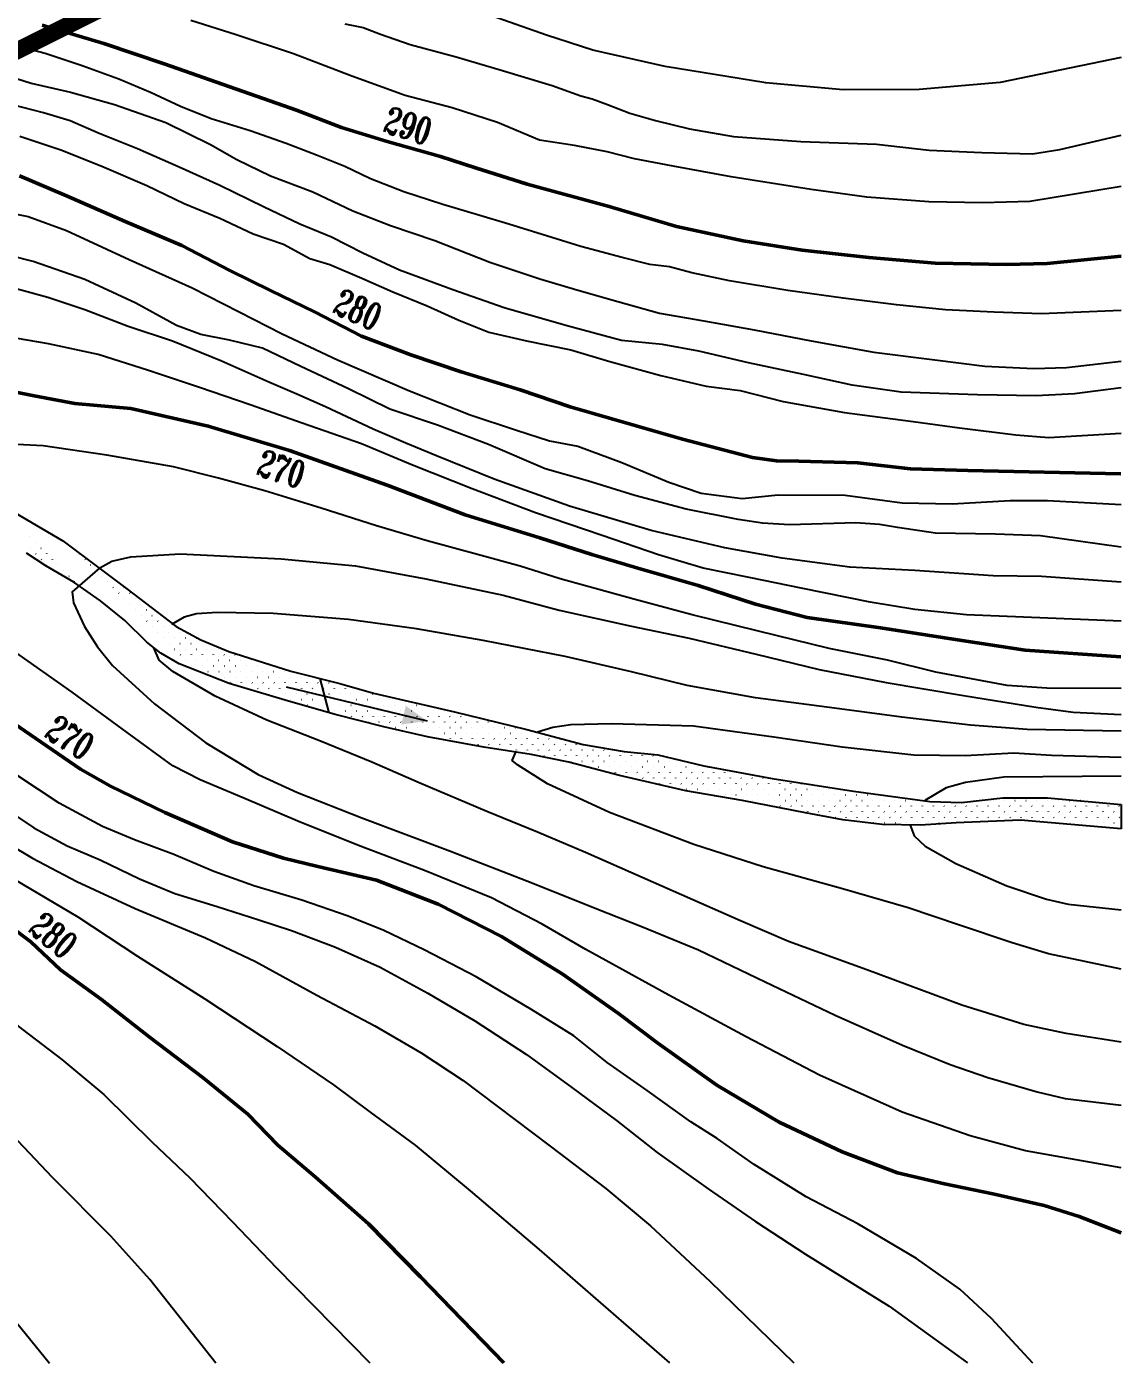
# Model space of a CAD drawing. Header units: millimetres. Extents: x 2268 to 10992, y 389 to 3530.
# Drawn here: x 3799 to 4118.2, y 390.2 to 779.7 of the extents above; entities that cross this region are included whole.
import ezdxf
from ezdxf.enums import TextEntityAlignment as Align

# ---------------------------------------------------------------- set-up
doc = ezdxf.new("R2010")
doc.units = ezdxf.units.MM
doc.layers.get('0').update_dxf_attribs({"true_color": 0xd9d9d9})
doc.layers.add('fiume', color=4, linetype='Continuous')
doc.layers.add('reffifilo 2', color=192, linetype='Continuous')
doc.layers.add('linee rosse', color=7, linetype='Continuous', lineweight=50, true_color=0xffc2c2)
doc.styles.add('TRIPLEX', font='romant', dxfattribs={"width": 0.86, "height": 10})

# ---------------------------------------------------------------- blocks, each defined once
blk = doc.blocks.new('B01C419F8')
at = {"layer": 'fiume', "linetype": 'Continuous'}
for p, q in [((362.39, 296.77), (362.41, 296.79)), ((362.97, 296.22), (362.99, 296.24)), ((363.55, 296.8), (363.57, 296.82)), ((364.13, 296.25), (364.15, 296.26)), ((364.71, 296.83), (364.73, 296.84)), ((362.39, 295.64), (362.41, 295.66)), ((362.39, 294.51), (362.41, 294.52)), ((362.97, 295.09), (362.99, 295.1)), ((363.55, 295.67), (363.57, 295.68)), ((363.55, 294.54), (363.57, 294.55)), ((364.13, 295.12), (364.15, 295.13)), ((362.39, 293.38), (362.41, 293.39)), ((362.97, 293.96), (362.99, 293.97)), ((363.55, 293.41), (363.57, 293.42)), ((364.13, 293.99), (364.15, 294)), ((361.81, 292.8), (361.83, 292.81)), ((361.81, 291.67), (361.83, 291.68)), ((362.39, 292.25), (362.41, 292.26)), ((362.97, 292.83), (362.99, 292.84)), ((362.97, 291.7), (362.99, 291.71)), ((363.55, 292.28), (363.57, 292.29)), ((364.13, 292.86), (364.15, 292.87)), ((364.13, 291.72), (364.15, 291.74)), ((361.81, 290.54), (361.83, 290.55)), ((362.39, 291.12), (362.41, 291.13)), ((362.97, 290.56), (362.99, 290.58)), ((363.55, 291.14), (363.57, 291.16)), ((361.81, 289.4), (361.83, 289.42)), ((362.39, 289.98), (362.41, 290)), ((362.39, 288.85), (362.41, 288.87)), ((362.97, 289.43), (362.99, 289.45)), ((363.55, 290.01), (363.57, 290.03)), ((363.55, 288.88), (363.57, 288.9)), ((361.81, 288.27), (361.83, 288.29)), ((362.39, 287.72), (362.41, 287.74)), ((362.97, 288.3), (362.99, 288.32)), ((363.55, 287.75), (363.57, 287.76)), ((361.81, 287.14), (361.83, 287.16)), ((362.39, 286.59), (362.41, 286.6)), ((362.97, 287.17), (362.99, 287.18)), ((363.55, 286.62), (363.57, 286.63)), ((361.81, 286.01), (361.83, 286.02)), ((361.81, 284.88), (361.83, 284.89)), ((362.39, 285.46), (362.41, 285.47)), ((362.97, 286.04), (362.99, 286.05)), ((362.97, 284.91), (362.99, 284.92)), ((363.55, 285.49), (363.57, 285.5)), ((361.81, 283.75), (361.83, 283.76)), ((362.39, 284.33), (362.41, 284.34)), ((362.97, 283.78), (362.99, 283.79)), ((363.55, 284.36), (363.57, 284.37)), ((361.81, 282.62), (361.83, 282.63)), ((362.39, 283.2), (362.41, 283.21)), ((362.39, 282.06), (362.41, 282.08)), ((362.97, 282.64), (362.99, 282.66)), ((363.55, 283.22), (363.57, 283.24)), ((363.55, 282.09), (363.57, 282.11)), ((362.39, 280.93), (362.41, 280.95)), ((362.97, 281.51), (362.99, 281.53)), ((363.55, 280.96), (363.57, 280.98)), ((362.39, 279.8), (362.41, 279.82)), ((362.97, 280.38), (362.99, 280.4)), ((362.97, 279.25), (362.99, 279.26)), ((363.55, 279.83), (363.57, 279.84)), ((364.13, 279.28), (364.15, 279.29)), ((362.39, 278.67), (362.41, 278.68)), ((362.97, 278.12), (362.99, 278.13)), ((363.55, 278.7), (363.57, 278.71)), ((364.13, 278.15), (364.15, 278.16)), ((362.39, 277.54), (362.41, 277.55)), ((362.39, 276.41), (362.41, 276.42)), ((362.97, 276.99), (362.99, 277)), ((363.55, 277.57), (363.57, 277.58)), ((363.55, 276.44), (363.57, 276.45)), ((364.13, 277.02), (364.15, 277.03)), ((361.81, 275.83), (361.83, 275.84)), ((362.39, 275.28), (362.41, 275.29)), ((362.97, 275.86), (362.99, 275.87)), ((363.55, 275.3), (363.57, 275.32)), ((364.13, 275.88), (364.15, 275.9)), ((361.81, 274.7), (361.83, 274.71)), ((362.39, 274.15), (362.41, 274.16)), ((362.97, 274.73), (362.99, 274.74)), ((363.55, 274.17), (363.57, 274.19)), ((364.13, 274.75), (364.15, 274.77)), ((361.81, 273.57), (361.83, 273.58)), ((361.81, 272.43), (361.83, 272.45)), ((362.39, 273.01), (362.41, 273.03)), ((362.97, 273.59), (362.99, 273.61)), ((362.97, 272.46), (362.99, 272.48)), ((363.55, 273.04), (363.57, 273.06)), ((364.13, 273.62), (364.15, 273.64)), ((364.13, 272.49), (364.15, 272.5)), ((361.23, 271.85), (361.25, 271.87)), ((361.81, 271.3), (361.83, 271.32)), ((362.39, 271.88), (362.41, 271.9)), ((362.97, 271.33), (362.99, 271.35)), ((363.55, 271.91), (363.57, 271.92)), ((364.13, 271.36), (364.15, 271.37)), ((361.23, 270.72), (361.25, 270.74)), ((361.23, 269.59), (361.25, 269.61)), ((361.81, 270.17), (361.83, 270.19)), ((362.39, 270.75), (362.41, 270.77)), ((362.39, 269.62), (362.41, 269.63)), ((362.97, 270.2), (362.99, 270.21)), ((363.55, 270.78), (363.57, 270.79)), ((363.55, 269.65), (363.57, 269.66)), ((361.23, 268.46), (361.25, 268.47)), ((361.81, 269.04), (361.83, 269.05)), ((362.39, 268.49), (362.41, 268.5)), ((362.97, 269.07), (362.99, 269.08)), ((363.55, 268.52), (363.57, 268.53)), ((360.65, 267.88), (360.67, 267.89)), ((360.65, 266.75), (360.67, 266.76)), ((361.23, 267.33), (361.25, 267.34)), ((361.81, 267.91), (361.83, 267.92)), ((361.81, 266.78), (361.83, 266.79)), ((362.39, 267.36), (362.41, 267.37)), ((362.97, 267.94), (362.99, 267.95)), ((362.97, 266.81), (362.99, 266.82)), ((363.55, 267.39), (363.57, 267.4)), ((360.65, 265.62), (360.67, 265.63)), ((361.23, 266.2), (361.25, 266.21)), ((361.81, 265.65), (361.83, 265.66)), ((362.39, 266.23), (362.41, 266.24)), ((362.97, 265.67), (362.99, 265.69)), ((360.65, 264.49), (360.67, 264.5)), ((361.23, 265.07), (361.25, 265.08)), ((361.81, 264.51), (361.83, 264.53)), ((362.39, 265.09), (362.41, 265.11)), ((362.39, 263.96), (362.41, 263.98)), ((362.97, 264.54), (362.99, 264.56)), ((360.07, 263.91), (360.09, 263.92)), ((360.07, 262.78), (360.09, 262.79)), ((360.65, 263.35), (360.67, 263.37)), ((361.23, 263.93), (361.25, 263.95)), ((361.23, 262.8), (361.25, 262.82)), ((361.81, 263.38), (361.83, 263.4)), ((362.39, 262.83), (362.41, 262.85)), ((360.07, 261.64), (360.09, 261.66)), ((360.65, 262.22), (360.67, 262.24)), ((361.23, 261.67), (361.25, 261.69)), ((361.81, 262.25), (361.83, 262.27)), ((362.39, 261.7), (362.41, 261.71)), ((359.49, 259.93), (359.51, 259.95)), ((360.07, 260.51), (360.09, 260.53)), ((360.65, 261.09), (360.67, 261.11)), ((360.65, 259.96), (360.67, 259.97)), ((361.23, 260.54), (361.25, 260.55)), ((361.81, 261.12), (361.83, 261.13)), ((361.81, 259.99), (361.83, 260)), ((359.49, 258.8), (359.51, 258.82)), ((360.07, 259.38), (360.09, 259.4)), ((360.65, 258.83), (360.67, 258.84)), ((361.23, 259.41), (361.25, 259.42)), ((361.81, 258.86), (361.83, 258.87)), ((358.91, 257.09), (358.93, 257.1)), ((359.49, 257.67), (359.51, 257.68)), ((360.07, 258.25), (360.09, 258.26)), ((360.07, 257.12), (360.09, 257.13)), ((360.65, 257.7), (360.67, 257.71)), ((361.23, 258.28), (361.25, 258.29)), ((361.23, 257.15), (361.25, 257.16)), ((358.91, 255.96), (358.93, 255.97)), ((359.49, 256.54), (359.51, 256.55)), ((360.07, 255.99), (360.09, 256)), ((360.65, 256.57), (360.67, 256.58)), ((361.23, 256.02), (361.25, 256.03)), ((358.91, 254.83), (358.93, 254.84)), ((359.49, 255.41), (359.51, 255.42)), ((360.07, 254.86), (360.09, 254.87)), ((360.65, 255.44), (360.67, 255.45)), ((360.65, 254.3), (360.67, 254.32)), ((361.23, 254.88), (361.25, 254.9)), ((358.33, 254.25), (358.35, 254.26)), ((358.33, 253.12), (358.35, 253.13)), ((358.91, 253.7), (358.93, 253.71)), ((359.49, 254.28), (359.51, 254.29)), ((359.49, 253.14), (359.51, 253.16)), ((360.07, 253.72), (360.09, 253.74)), ((360.65, 253.17), (360.67, 253.19)), ((358.33, 251.98), (358.35, 252)), ((358.91, 252.56), (358.93, 252.58)), ((359.49, 252.01), (359.51, 252.03)), ((360.07, 252.59), (360.09, 252.61)), ((360.65, 252.04), (360.67, 252.06)), ((357.75, 251.4), (357.77, 251.42)), ((357.75, 250.27), (357.77, 250.29)), ((358.33, 250.85), (358.35, 250.87)), ((358.91, 251.43), (358.93, 251.45)), ((358.91, 250.3), (358.93, 250.32)), ((359.49, 250.88), (359.51, 250.9)), ((360.07, 251.46), (360.09, 251.48)), ((360.07, 250.33), (360.09, 250.34)), ((357.75, 249.14), (357.77, 249.16)), ((358.33, 249.72), (358.35, 249.74)), ((358.91, 249.17), (358.93, 249.18)), ((359.49, 249.75), (359.51, 249.76)), ((360.07, 249.2), (360.09, 249.21)), ((357.17, 248.56), (357.19, 248.58)), ((357.17, 247.43), (357.19, 247.44)), ((357.75, 248.01), (357.77, 248.02)), ((358.33, 248.59), (358.35, 248.6)), ((358.33, 247.46), (358.35, 247.47)), ((358.91, 248.04), (358.93, 248.05)), ((359.49, 248.62), (359.51, 248.63)), ((359.49, 247.49), (359.51, 247.5)), ((357.17, 246.3), (357.19, 246.31)), ((357.75, 246.88), (357.77, 246.89)), ((358.33, 246.33), (358.35, 246.34)), ((358.91, 246.91), (358.93, 246.92)), ((359.49, 246.36), (359.51, 246.37)), ((357.17, 245.17), (357.19, 245.18)), ((357.75, 245.75), (357.77, 245.76)), ((357.75, 244.62), (357.77, 244.63)), ((358.33, 245.2), (358.35, 245.21)), ((358.91, 245.78), (358.93, 245.79)), ((358.91, 244.64), (358.93, 244.66)), ((356.59, 243.46), (356.61, 243.47)), ((357.17, 244.04), (357.19, 244.05)), ((357.75, 243.49), (357.77, 243.5)), ((358.33, 244.06), (358.35, 244.08)), ((356.59, 242.33), (356.61, 242.34)), ((357.17, 242.91), (357.19, 242.92)), ((357.75, 242.35), (357.77, 242.37)), ((358.33, 242.93), (358.35, 242.95)), ((356.01, 240.61), (356.03, 240.63)), ((356.59, 241.19), (356.61, 241.21)), ((357.17, 241.77), (357.19, 241.79)), ((357.17, 240.64), (357.19, 240.66)), ((357.75, 241.22), (357.77, 241.24)), ((358.33, 241.8), (358.35, 241.82)), ((356.01, 239.48), (356.03, 239.5)), ((356.59, 240.06), (356.61, 240.08)), ((357.17, 239.51), (357.19, 239.53)), ((357.75, 240.09), (357.77, 240.11)), ((355.43, 238.9), (355.45, 238.92)), ((355.43, 237.77), (355.45, 237.79)), ((356.01, 238.35), (356.03, 238.37)), ((356.59, 238.93), (356.61, 238.95)), ((356.59, 237.8), (356.61, 237.81)), ((357.17, 238.38), (357.19, 238.39)), ((355.43, 236.64), (355.45, 236.65)), ((356.01, 237.22), (356.03, 237.23)), ((356.59, 236.67), (356.61, 236.68)), ((357.17, 237.25), (357.19, 237.26)), ((354.85, 236.06), (354.87, 236.07)), ((354.85, 234.93), (354.87, 234.94)), ((355.43, 235.51), (355.45, 235.52)), ((356.01, 236.09), (356.03, 236.1)), ((356.01, 234.96), (356.03, 234.97)), ((356.59, 235.54), (356.61, 235.55)), ((354.27, 234.35), (354.29, 234.36)), ((354.85, 233.8), (354.87, 233.81)), ((355.43, 234.38), (355.45, 234.39)), ((356.01, 233.83), (356.03, 233.84)), ((356.59, 234.41), (356.61, 234.42)), ((354.27, 233.22), (354.29, 233.23)), ((354.85, 232.67), (354.87, 232.68)), ((355.43, 233.25), (355.45, 233.26)), ((356.01, 232.69), (356.03, 232.71)), ((356.59, 233.27), (356.61, 233.29)), ((353.69, 231.51), (353.71, 231.52)), ((354.27, 232.09), (354.29, 232.1)), ((354.27, 230.96), (354.29, 230.97)), ((354.85, 231.54), (354.87, 231.55)), ((355.43, 232.11), (355.45, 232.13)), ((355.43, 230.98), (355.45, 231)), ((356.01, 231.56), (356.03, 231.58)), ((353.11, 229.8), (353.13, 229.81)), ((353.69, 230.38), (353.71, 230.39)), ((354.27, 229.82), (354.29, 229.84)), ((354.85, 230.4), (354.87, 230.42)), ((355.43, 229.85), (355.45, 229.87)), ((356.01, 230.43), (356.03, 230.45)), ((353.11, 228.66), (353.13, 228.68)), ((353.69, 229.24), (353.71, 229.26)), ((353.69, 228.11), (353.71, 228.13)), ((354.27, 228.69), (354.29, 228.71)), ((354.85, 229.27), (354.87, 229.29)), ((354.85, 228.14), (354.87, 228.16)), ((355.43, 228.72), (355.45, 228.73)), ((352.54, 226.95), (352.55, 226.97)), ((353.11, 227.53), (353.13, 227.55)), ((353.69, 226.98), (353.71, 227)), ((354.27, 227.56), (354.29, 227.58)), ((354.85, 227.01), (354.87, 227.02)), ((355.43, 227.59), (355.45, 227.6)), ((352.54, 225.82), (352.55, 225.84)), ((353.11, 226.4), (353.13, 226.42)), ((353.11, 225.27), (353.13, 225.28)), ((353.69, 225.85), (353.71, 225.86)), ((354.27, 226.43), (354.29, 226.44)), ((354.27, 225.3), (354.29, 225.31)), ((354.85, 225.88), (354.87, 225.89)), ((355.43, 226.46), (355.45, 226.47)), ((351.96, 224.11), (351.97, 224.12)), ((352.54, 224.69), (352.55, 224.7)), ((353.11, 224.14), (353.13, 224.15)), ((353.69, 224.72), (353.71, 224.73)), ((354.27, 224.17), (354.29, 224.18)), ((354.85, 224.75), (354.87, 224.76)), ((351.96, 222.98), (351.97, 222.99)), ((352.54, 223.56), (352.55, 223.57)), ((353.11, 223.01), (353.13, 223.02)), ((353.69, 223.59), (353.71, 223.6)), ((354.27, 223.04), (354.29, 223.05)), ((354.85, 223.62), (354.87, 223.63)), ((351.38, 222.4), (351.39, 222.41)), ((351.38, 221.27), (351.39, 221.28)), ((351.96, 221.85), (351.97, 221.86)), ((352.54, 222.43), (352.55, 222.44)), ((352.54, 221.3), (352.55, 221.31)), ((353.11, 221.88), (353.13, 221.89)), ((353.69, 222.46), (353.71, 222.47)), ((353.69, 221.32), (353.71, 221.34)), ((354.27, 221.9), (354.29, 221.92)), ((351.38, 220.14), (351.39, 220.15)), ((351.96, 220.72), (351.97, 220.73)), ((352.54, 220.16), (352.55, 220.18)), ((353.11, 220.74), (353.13, 220.76)), ((353.69, 220.19), (353.71, 220.21)), ((350.8, 219.56), (350.81, 219.57)), ((350.8, 218.43), (350.81, 218.44)), ((351.38, 219.01), (351.39, 219.02)), ((351.96, 219.58), (351.97, 219.6)), ((351.96, 218.45), (351.97, 218.47)), ((352.54, 219.03), (352.55, 219.05)), ((353.11, 219.61), (353.13, 219.63)), ((353.11, 218.48), (353.13, 218.5)), ((353.69, 219.06), (353.71, 219.08)), ((350.8, 217.29), (350.81, 217.31)), ((351.38, 217.87), (351.39, 217.89)), ((351.96, 217.32), (351.97, 217.34)), ((352.54, 217.9), (352.55, 217.92)), ((353.11, 217.35), (353.13, 217.36)), ((350.22, 216.71), (350.23, 216.73)), ((350.22, 215.58), (350.23, 215.6)), ((350.8, 216.16), (350.81, 216.18)), ((351.38, 216.74), (351.39, 216.76)), ((351.38, 215.61), (351.39, 215.63)), ((351.96, 216.19), (351.97, 216.2)), ((352.54, 216.77), (352.55, 216.78)), ((352.54, 215.64), (352.55, 215.65)), ((349.64, 215), (349.65, 215.02)), ((350.22, 214.45), (350.23, 214.47)), ((350.8, 215.03), (350.81, 215.05)), ((351.38, 214.48), (351.39, 214.49)), ((351.96, 215.06), (351.97, 215.07)), ((352.54, 214.51), (352.55, 214.52)), ((349.06, 213.29), (349.07, 213.31)), ((349.64, 213.87), (349.65, 213.89)), ((350.22, 213.32), (350.23, 213.33)), ((350.8, 213.9), (350.81, 213.91)), ((351.38, 213.35), (351.39, 213.36)), ((351.96, 213.93), (351.97, 213.94)), ((349.06, 212.16), (349.07, 212.17)), ((349.64, 212.74), (349.65, 212.75)), ((349.64, 211.61), (349.65, 211.62)), ((350.22, 212.19), (350.23, 212.2)), ((350.8, 212.77), (350.81, 212.78)), ((350.8, 211.64), (350.81, 211.65)), ((351.38, 212.22), (351.39, 212.23)), ((351.96, 212.8), (351.97, 212.81)), ((348.48, 210.45), (348.49, 210.46)), ((349.06, 211.03), (349.07, 211.04)), ((349.64, 210.48), (349.65, 210.49)), ((350.22, 211.06), (350.23, 211.07)), ((350.8, 210.51), (350.81, 210.52)), ((351.38, 211.09), (351.39, 211.1)), ((347.9, 208.74), (347.91, 208.75)), ((348.48, 209.32), (348.49, 209.33)), ((349.06, 209.9), (349.07, 209.91)), ((349.06, 208.77), (349.07, 208.78)), ((349.64, 209.35), (349.65, 209.36)), ((350.22, 209.93), (350.23, 209.94)), ((350.22, 208.79), (350.23, 208.81)), ((350.8, 209.37), (350.81, 209.39)), ((347.9, 207.61), (347.91, 207.62)), ((348.48, 208.19), (348.49, 208.2)), ((349.06, 207.63), (349.07, 207.65)), ((349.64, 208.21), (349.65, 208.23)), ((350.22, 207.66), (350.23, 207.68)), ((350.8, 208.24), (350.81, 208.25)), ((347.32, 207.03), (347.33, 207.04)), ((347.9, 206.48), (347.91, 206.49)), ((348.48, 207.06), (348.49, 207.07)), ((348.48, 205.92), (348.49, 205.94)), ((349.06, 206.5), (349.07, 206.52)), ((349.64, 207.08), (349.65, 207.1)), ((349.64, 205.95), (349.65, 205.97)), ((350.22, 206.53), (350.23, 206.55)), ((346.74, 205.32), (346.75, 205.33)), ((347.32, 205.9), (347.33, 205.91)), ((347.32, 204.76), (347.33, 204.78)), ((347.9, 205.34), (347.91, 205.36)), ((348.48, 204.79), (348.49, 204.81)), ((349.06, 205.37), (349.07, 205.39)), ((349.64, 204.82), (349.65, 204.83)), ((346.16, 203.6), (346.17, 203.62)), ((346.74, 204.18), (346.75, 204.2)), ((347.32, 203.63), (347.33, 203.65)), ((347.9, 204.21), (347.91, 204.23)), ((348.48, 203.66), (348.49, 203.68)), ((349.06, 204.24), (349.07, 204.25)), ((345.58, 201.89), (345.59, 201.91)), ((346.16, 202.47), (346.17, 202.49)), ((346.74, 203.05), (346.75, 203.07)), ((346.74, 201.92), (346.75, 201.94)), ((347.32, 202.5), (347.33, 202.52)), ((347.9, 203.08), (347.91, 203.1)), ((347.9, 201.95), (347.91, 201.96)), ((348.48, 202.53), (348.49, 202.54)), ((349.06, 203.11), (349.07, 203.12)), ((345, 201.31), (345.01, 201.33)), ((345.58, 200.76), (345.59, 200.78)), ((346.16, 201.34), (346.17, 201.36)), ((346.74, 200.79), (346.75, 200.8)), ((347.32, 201.37), (347.33, 201.38)), ((347.9, 200.82), (347.91, 200.83)), ((348.48, 201.4), (348.49, 201.41)), ((343.84, 199.02), (343.85, 199.04)), ((344.42, 199.6), (344.43, 199.62)), ((345, 200.18), (345.01, 200.2)), ((345, 199.05), (345.01, 199.06)), ((345.58, 199.63), (345.59, 199.64)), ((346.16, 200.21), (346.17, 200.22)), ((346.16, 199.08), (346.17, 199.09)), ((346.74, 199.66), (346.75, 199.67)), ((347.32, 200.24), (347.33, 200.25)), ((343.84, 197.89), (343.85, 197.91)), ((344.42, 198.47), (344.43, 198.48)), ((345, 197.92), (345.01, 197.93)), ((345.58, 198.5), (345.59, 198.51)), ((342.68, 196.73), (342.69, 196.75)), ((343.26, 197.31), (343.27, 197.33)), ((343.84, 196.76), (343.85, 196.77)), ((344.42, 197.34), (344.43, 197.35)), ((340.94, 194.99), (340.95, 195.01)), ((341.52, 195.57), (341.53, 195.59)), ((342.1, 196.15), (342.11, 196.17)), ((342.1, 195.02), (342.11, 195.03)), ((342.68, 195.6), (342.69, 195.61)), ((343.26, 196.18), (343.27, 196.19)), ((339.78, 193.83), (339.79, 193.85)), ((340.36, 194.41), (340.37, 194.43)), ((340.94, 193.86), (340.95, 193.87)), ((341.52, 194.44), (341.53, 194.45)), ((339.2, 192.12), (339.21, 192.14)), ((339.78, 192.7), (339.79, 192.71)), ((340.36, 193.28), (340.37, 193.29)), ((338.04, 190.96), (338.05, 190.98)), ((338.62, 191.54), (338.63, 191.56)), ((336.88, 189.8), (336.89, 189.82)), ((337.46, 190.38), (337.47, 190.4)), ((336.3, 189.22), (336.31, 189.24)), ((338.62, 188.15), (338.63, 188.16)), ((339.2, 188.73), (339.21, 188.74)), ((337.46, 186.99), (337.47, 187)), ((338.04, 187.57), (338.05, 187.58)), ((335.72, 185.25), (335.73, 185.26)), ((336.3, 185.83), (336.31, 185.84)), ((336.88, 186.41), (336.89, 186.42)), ((336.88, 185.28), (336.89, 185.29)), ((337.46, 185.86), (337.47, 185.87)), ((334.56, 184.09), (334.57, 184.1)), ((335.14, 184.67), (335.15, 184.68)), ((335.72, 184.12), (335.73, 184.13)), ((336.3, 184.7), (336.31, 184.71))]:
    blk.add_line(p, q, dxfattribs=at)

msp = doc.modelspace()

# ---------------------------------------------------------------- linework, layer by layer
at = {"ltscale": 0.5, "transparency": 33554687}
msp.add_line((3884.42457, 589.74616), (3887.11201, 579.7679), dxfattribs=at)
at = {"transparency": 33554687}
for p, q in [((3874.63255, 587.29947), (3915.736, 577.40263)), ((4118.15787, 553.08967), (4118.15787, 545.91585))]:
    msp.add_line(p, q, dxfattribs=at)
for points in [[(4118.10554, 770.78958), (4082.82567, 763.508), (4059.1799, 761.44963), (4037.09917, 761.34756), (4014.5081, 763.3549), (3985.14651, 768.11808), (3964.05244, 772.91528), (3950.57945, 777.3042), (3932.61547, 783.56438)], [(4118.10554, 733.10872), (4091.49333, 728.82186), (4077.72226, 728.41359), (4062.00378, 728.68577), (4044.00577, 730.0807), (4027.7089, 732.29218), (4004.40336, 735.96663), (3987.49408, 739.06269), (3976.19854, 741.24015), (3968.23723, 743.21346), (3958.7449, 745.15276), (3948.53809, 746.68378), (3936.28992, 751.82121), (3923.08912, 756.04002), (3909.30992, 759.71447), (3893.8296, 765.32822), (3876.7502, 771.86057), (3860.07908, 777.33823), (3846.84426, 781.52302)], [(3891.78824, 780.57038), (3897.1298, 779.48166), (3902.13114, 777.50834), (3910.84095, 774.58239), (3924.21186, 770.94196), (3937.0044, 767.13142), (3952.17852, 762.6064), (3960.58213, 759.57838), (3963.91635, 758.72781), (3968.30528, 757.02668), (3974.90568, 754.509), (3982.32263, 752.36557), (3992.29128, 749.91593), (4005.04979, 747.70446), (4024.71491, 746.24148), (4046.82966, 745.52701), (4062.10585, 743.75783), (4077.51813, 743.07737), (4092.30099, 742.63508), (4100.27272, 743.9061), (4118.10554, 748.10815)], [(3795.60608, 638.04931), (3809.52136, 629.84984), (3828.19982, 615.93456), (3842.5574, 604.94523), (3849.78297, 601.02411), (3857.90163, 597.66437), (3875.96768, 591.88052), (3890.25721, 588.27411), (3900.1238, 585.51827), (3923.76957, 580.07464), (3944.82962, 574.90319), (3961.26258, 570.51426), (3973.23857, 568.4729), (3983.0371, 567.52027), (3996.47607, 564.32213), (4016.34532, 560.61366), (4040.05914, 556.93921), (4062.30998, 553.87717), (4071.59818, 553.60498), (4083.62627, 554.96589), (4096.67114, 554.98653), (4118.15787, 553.08967)]]:
    msp.add_lwpolyline(points, dxfattribs=at)
at = {"transparency": 33554687, "flags": 128}
for points in [[(4118.11932, 696.97662), (4094.78742, 696.00697), (4081.09462, 696.56835), (4066.93707, 697.2488), (4052.64754, 698.67776), (4037.06514, 700.65107), (4020.93839, 702.86255), (4003.96106, 705.61839), (3992.90369, 707.96595), (3986.4734, 709.70111), (3980.72356, 710.41559), (3972.59214, 712.45695), (3960.61615, 715.62106), (3949.28659, 719.1254), (3939.62415, 722.15342), (3931.08445, 724.70512), (3920.3673, 727.90325), (3908.93567, 731.64575), (3899.20518, 735.35422), (3891.75421, 738.96063), (3883.52072, 742.29485), (3874.6408, 745.6631), (3864.19583, 749.37157), (3852.79823, 752.90993), (3843.81624, 756.51634), (3835.10643, 760.56504), (3825.81823, 764.4096), (3815.20315, 768.32221), (3804.34991, 771.8946), (3791.72749, 775.1948)], [(3785.22915, 768.01601), (3800.33523, 763.25283), (3811.76686, 760.66711), (3824.59341, 757.02668), (3839.59742, 751.85523), (3852.62811, 745.42494), (3860.2492, 741.00199), (3870.11578, 736.30686), (3882.46602, 731.5777), (3894.1358, 726.10005), (3905.09111, 721.74514), (3917.98571, 717.39024), (3934.04442, 711.09604), (3948.64016, 706.26482), (3959.42535, 702.99864), (3971.36732, 699.59637), (3983.51342, 696.26214), (3996.47607, 693.98262), (4011.0718, 691.36288), (4027.74293, 688.13072), (4046.01311, 684.83052), (4063.80698, 682.61904), (4078.38869, 680.75581), (4092.70541, 680.14143), (4102.17172, 680.36244), (4118.11932, 682.26971)], [(4118.11932, 674.47384), (4104.56411, 672.74718), (4093.36784, 672.11707), (4076.24228, 672.48028), (4053.9404, 673.2628), (4039.68489, 675.30416), (4025.53145, 678.40023), (4009.50676, 681.76848), (3994.97907, 685.20477), (3984.39801, 687.07602), (3972.45605, 688.26681), (3956.15918, 692.65574), (3938.22921, 697.79317), (3923.22521, 703.06668), (3907.74488, 708.7825), (3897.02773, 713.74981), (3887.8416, 718.34287), (3878.62145, 722.18744), (3868.04039, 727.25682), (3855.34993, 733.41493), (3843.47601, 738.75649), (3831.26186, 744.09805), (3820.13644, 748.58905), (3811.63077, 752.29752), (3803.87359, 754.61107), (3791.82956, 757.70713)], [(3796.96698, 747.84055), (3808.90895, 743.85989), (3820.88494, 739.06269), (3834.0177, 733.41493), (3844.87094, 728.24348), (3855.34993, 723.88857), (3865.01237, 719.39758), (3873.85828, 716.33553), (3881.5474, 712.21879), (3887.36529, 710.41559), (3896.72153, 706.40091), (3905.77156, 702.42025), (3915.74021, 698.37155), (3924.99439, 694.22078), (3933.77224, 690.68242), (3944.72755, 688.16474), (3957.62215, 685.57902), (3969.01975, 682.14273), (3983.88767, 678.09402), (3997.15652, 674.92991), (4007.05713, 673.67107), (4019.6115, 670.54099), (4037.47342, 667.27481), (4057.47876, 664.68908), (4070.98577, 662.81783), (4087.43574, 660.77647), (4097.06355, 659.96843), (4118.11932, 661.25279)], [(3785.36525, 727.18877), (3799.41662, 724.36489), (3810.61009, 720.35021), (3828.84625, 711.91258), (3847.28655, 703.57702), (3860.92965, 696.67042), (3873.48403, 690.24013), (3889.57676, 682.65307), (3910.63681, 673.60303), (3928.26057, 666.62838), (3941.8016, 662.13738), (3951.43002, 659.00729), (3959.66351, 657.47627), (3972.55811, 652.71309), (3986.20121, 646.99728), (3995.69355, 643.76513), (4007.63551, 642.20008), (4018.14853, 643.32283), (4037.67755, 643.15272), (4054.28063, 640.97526), (4068.84234, 640.66906), (4085.7176, 641.6217), (4096.65741, 641.65147), (4118.11932, 640.4309)], [(4118.15787, 628.04881), (4094.5592, 631.38114), (4081.44775, 631.85718), (4064.01112, 632.16339), (4052.91972, 633.72843), (4047.67172, 634.63854), (4040.7396, 635.08934), (4021.44873, 634.54498), (4013.50443, 635.02129), (4006.47874, 636.11002), (3991.2706, 639.13804), (3976.30061, 643.08467), (3962.55544, 647.40555), (3950.13716, 650.84185), (3933.67017, 657.95259), (3918.73421, 663.56633), (3904.85295, 668.29549), (3892.84294, 674.21544), (3878.89363, 680.71377), (3867.73419, 686.05534), (3858.13979, 688.4029), (3849.80423, 690.03599), (3842.69349, 692.65574), (3830.81957, 699.15407), (3815.91763, 706.06068), (3800.91362, 711.30018), (3787.40661, 714.70244)], [(4118.15787, 617.85437), (4094.86408, 619.47655), (4080.75546, 619.67711), (4058.00302, 621.20984), (4039.01709, 622.19834), (4019.24717, 624.78888), (4002.54501, 627.82254), (3981.0367, 632.86728), (3957.27872, 639.99126), (3935.25913, 647.89923), (3918.48879, 654.64826), (3909.52416, 658.32956), (3900.04823, 662.3858), (3886.14112, 668.96441), (3877.79004, 672.61162), (3869.5753, 676.15657), (3855.60002, 682.39431), (3841.48839, 688.12077), (3828.56977, 692.38153), (3815.99202, 697.25584), (3805.15265, 700.83487), (3790.83651, 704.6866)], [(4118.15787, 606.46058), (4073.06906, 608.29123), (4057.95189, 609.87623), (4044.98215, 611.97252), (4025.34858, 615.99468), (4009.70308, 619.23285), (3996.23908, 621.92565), (3983.21821, 625.84555), (3966.75465, 631.43566), (3947.35968, 638.04836), (3928.88504, 645.00191), (3911.46706, 651.92138), (3896.60554, 658.12504), (3879.28983, 664.19236), (3864.1897, 669.50979), (3849.39636, 674.58861), (3834.50075, 679.56517), (3819.84374, 684.23496), (3805.32308, 687.33679), (3789.98436, 689.96142)], [(4118.15787, 586.88519), (4096.4576, 586.9917), (4084.91396, 587.73734), (4064.10442, 591.65723), (4049.95871, 595.06584), (4032.98385, 598.54262), (4012.39588, 603.55327), (3993.035, 608.3594), (3976.02605, 612.85876), (3954.51775, 618.85791), (3942.92849, 622.5392), (3930.453, 625.87963), (3915.79599, 629.8677), (3901.00264, 634.29889), (3884.84585, 639.44588), (3868.45046, 644.45653), (3854.9183, 648.17191), (3841.76108, 651.41009), (3822.33203, 654.85278), (3803.78921, 657.61375), (3782.7922, 658.63633), (3763.38019, 656.62526), (3753.0159, 654.60566), (3737.73044, 650.28525)], [(4118.15787, 545.91585), (4088.72472, 548.50488), (4069.97423, 547.6957), (4059.56805, 547.0612), (4048.42872, 547.17469), (4037.00986, 548.57813), (4026.07581, 550.64501), (4007.60149, 554.21739), (3991.16853, 557.04128), (3971.87766, 561.46423), (3957.04377, 565.34281), (3946.08846, 567.58831), (3932.30927, 569.79979), (3915.8763, 572.75976), (3903.15182, 575.68571), (3888.89631, 579.2581), (3874.36862, 583.40886), (3858.07174, 588.30813), (3843.40796, 594.02395), (3838.10468, 597.16679), (3834.05172, 600.38619), (3827.65546, 606.64637), (3820.47667, 612.43022), (3812.75352, 617.87385), (3804.55405, 622.60301), (3798.9403, 626.31148)], [(3820.35504, 622.062), (3823.85525, 623.98013), (3829.33671, 625.21283), (3843.73807, 626.10119), (3873.18842, 624.68662), (3894.90124, 622.64146), (3915.38696, 618.82382), (3937.95193, 614.08586), (3954.21098, 609.72284), (3975.37842, 604.98488), (3992.11467, 601.54219), (4011.68007, 596.83831), (4030.05245, 592.37304), (4049.61785, 588.62357), (4072.14873, 584.77185), (4093.248, 581.39733), (4104.13336, 579.96146), (4118.15787, 579.31808)], [(3820.35504, 622.062), (3812.23243, 614.99207), (3812.68993, 611.79996), (3815.88976, 604.89967), (3819.63923, 598.94952), (3824.00224, 593.60014), (3836.23914, 582.35174), (3851.20292, 571.00108), (3866.50756, 561.79785), (3877.99456, 556.5486), (3896.7078, 549.18601), (3922.57912, 539.40331), (3946.54162, 530.09782), (3965.22077, 522.63297), (3978.58251, 517.38372), (3994.90973, 510.66876), (4014.33878, 501.39736), (4034.75633, 491.64874), (4054.32172, 482.85454), (4068.29701, 477.23034), (4079.27272, 473.51496), (4093.67408, 469.30533), (4101.76212, 467.38586), (4118.0887, 465.40248)], [(4118.15787, 574.37807), (4090.66723, 574.89785), (4074.17685, 576.19921), (4054.21947, 578.46593), (4034.5859, 581.15873), (4011.54372, 584.1583), (3991.60338, 587.73734), (3975.34433, 591.69132), (3956.01754, 596.19068), (3932.12321, 600.86047), (3912.69416, 604.23499), (3892.85608, 606.96187), (3870.83648, 608.66618), (3854.64561, 608.97295), (3848.5442, 608.61505), (3844.89273, 607.68833), (3841.2157, 605.49617)], [(4118.0887, 447.20053), (4090.22612, 452.11744), (4074.09164, 456.47193), (4054.25355, 463.3914), (4030.12062, 474.1626), (4008.78275, 485.34282), (3986.25187, 497.44337), (3962.05077, 510.80511), (3949.30259, 518.13361), (3934.50924, 525.87114), (3914.94384, 533.77911), (3895.78748, 541.07353), (3878.02864, 548.16343), (3862.31497, 554.84429), (3849.5327, 560.22989), (3841.59065, 564.32022), (3828.33117, 574.06883), (3812.27664, 585.79443), (3795.13135, 597.82681)], [(4118.0887, 483.80895), (4102.13015, 486.26341), (4089.734, 488.94955), (4071.68857, 494.5631), (4043.92548, 504.87413), (4021.15599, 513.12296), (4007.14662, 519.12211), (3981.71843, 530.30233), (3961.94851, 539.02836), (3947.97323, 545.02751), (3933.1458, 550.95848), (3913.47814, 559.37774), (3899.67329, 565.3428), (3884.64134, 571.54646), (3869.02992, 577.57969), (3853.9298, 584.63551), (3841.62473, 591.79358), (3837.63667, 595.11697), (3836.10279, 598.74713)], [(3947.97323, 574.20517), (3952.36554, 575.624), (3957.64941, 576.35259), (3969.5497, 576.65937), (3993.44403, 575.97765), (4016.89523, 572.80764), (4036.73332, 569.87624), (4057.69624, 567.52431), (4072.59185, 567.35388), (4086.80574, 568.06968), (4097.80613, 567.37944), (4118.15787, 566.84258)], [(4118.0887, 505.07865), (4096.93468, 509.48853), (4086.34557, 512.74801), (4070.64895, 517.96318), (4056.02603, 522.93974), (4036.83558, 528.46169), (4013.69115, 534.86986), (3993.5122, 541.34621), (3968.90207, 550.71988), (3950.83646, 559.10505), (3942.07634, 564.5929), (3940.53821, 565.82), (3941.63322, 568.2742)], [(3566.00488, 555.45784), (3574.62866, 558.96871), (3579.2814, 560.21711), (3586.69512, 560.97978), (3610.82805, 561.32064), (3628.04151, 560.9457), (3647.50464, 558.62784), (3670.37639, 554.0944), (3693.65716, 548.16343), (3715.5745, 539.88051), (3731.01548, 532.5861), (3745.29754, 525.29168), (3758.62519, 517.07694), (3773.04359, 506.33983), (3786.37124, 496.18219), (3797.79007, 487.42207), (3809.27707, 478.69604), (3821.51396, 468.57248), (3835.55742, 454.63129), (3846.53313, 444.23504), (3859.00862, 431.45277), (3871.82498, 418.02286), (3899.0065, 390.32488)], [(4092.41547, 390.19364), (4080.29346, 403.2381), (4071.1073, 411.7662), (4058.48022, 420.74975), (4041.36902, 430.83922), (4026.23481, 438.74719), (4011.06652, 448.08676), (4000.29533, 455.65387), (3992.69414, 460.52818), (3979.87778, 469.66324), (3968.28852, 477.80981), (3958.57399, 485.6496), (3945.99624, 493.38713), (3930.00988, 502.79488), (3914.90976, 510.66876), (3903.15007, 516.36114), (3892.71973, 520.48555), (3879.18757, 525.15534), (3865.1782, 529.38201), (3853.55485, 533.54051), (3841.89742, 538.4489), (3830.41042, 542.70966), (3821.10493, 546.66364), (3808.49309, 553.41268), (3796.46071, 561.38882)], [(4118.15787, 561.32064), (4083.92546, 561.04795), (4072.72819, 559.49704), (4067.104, 557.93547), (4060.86625, 554.16257)], [(3789.71167, 553.8558), (3801.06233, 546.25461), (3810.81094, 540.97127), (3820.38912, 536.88094), (3831.84204, 531.42717), (3842.23828, 527.06416), (3854.54335, 523.31469), (3866.67799, 519.39479), (3876.25617, 516.36114), (3889.00435, 511.45274), (3902.0934, 505.62403), (3916.00051, 498.05692), (3929.7031, 490.01261), (3944.70097, 480.16174), (3957.99453, 470.58356), (3970.94723, 460.93721), (3982.87735, 451.63171), (3997.70479, 440.99687), (4011.54372, 431.52094), (4026.06438, 421.97685), (4050.48704, 406.79151), (4073.3607, 390.27833)], [(3854.10023, 390.22157), (3834.94387, 414.6457), (3823.55912, 427.19201), (3806.48201, 444.37138), (3781.3265, 470.85625), (3767.89659, 485.00196), (3762.06788, 490.35347), (3754.67121, 495.56864), (3742.84334, 505.01048), (3731.73129, 513.53199), (3723.78924, 518.30404), (3712.8817, 523.75781), (3699.34954, 530.23416), (3686.19232, 535.38115), (3673.20553, 540.01686), (3662.43434, 543.62998), (3651.11777, 546.49321), (3638.74453, 548.7088), (3617.03171, 550.03816), (3606.15826, 550.14468), (3596.10287, 549.4587), (3586.59286, 547.71179), (3577.6964, 545.3002), (3561.94864, 539.71008)], [(3786.06446, 546.05009), (3800.72147, 537.39223), (3813.64008, 530.57502), (3830.58085, 522.76931), (3851.13474, 514.21371), (3865.75766, 507.32833), (3883.58467, 497.51155), (3900.52544, 488.54691), (3913.98943, 480.70712), (3926.26041, 472.62873), (3936.14537, 465.09571), (3951.65452, 453.47236), (3967.8454, 441.09912), (3980.86627, 430.25976), (3998.18199, 414.08592), (4022.69118, 390.27833)], [(4056.5714, 547.0045), (4057.81555, 543.86858), (4061.00259, 540.93718), (4069.93314, 535.89245), (4084.82874, 529.34792), (4096.34983, 525.41098), (4102.68044, 524.00658), (4118.15787, 522.35642)], [(3564.19832, 516.12253), (3572.37898, 520.45146), (3582.46845, 524.81448), (3591.60351, 527.4391), (3604.72664, 529.41609), (3621.32655, 530.06373), (3628.30993, 530.41311), (3635.8813, 529.99556), (3655.48078, 525.42803), (3669.52424, 520.75824), (3681.21575, 515.91802), (3692.39598, 510.15747), (3703.13309, 503.47661), (3714.04063, 494.78466), (3723.58472, 486.43358), (3732.85613, 476.82131), (3742.91152, 466.93635), (3752.31927, 455.55161), (3760.70444, 444.71225), (3770.75982, 432.47535), (3783.79774, 417.00028), (3805.61224, 390.24335)], [(3795.30178, 531.25674), (3813.87868, 520.3492), (3831.33075, 508.8622), (3850.89614, 496.42079), (3871.99541, 482.54777), (3888.45898, 471.29937), (3899.12791, 463.35732), (3912.28513, 453.74505), (3928.30558, 440.48557), (3948.41635, 423.39142), (3986.4223, 390.32488)]]:
    msp.add_lwpolyline(points, dxfattribs=at)
at = {"transparency": 33554687}
msp.add_solid([(3915.736, 577.40263), (3909.54522, 581.79233), (3908.22564, 576.31187)], dxfattribs=at)
at = {"layer": 'linee rosse', "transparency": 33554687}
msp.add_lwpolyline([(3803.53336, 780.19613), (3821.53137, 774.78652), (3839.05306, 768.93462), (3860.21517, 761.51767), (3877.63479, 755.42761), (3890.8356, 750.35823), (3904.13847, 746.30953), (3919.65282, 741.9206), (3929.89365, 738.6204), (3944.93169, 733.78918), (3968.84964, 727.35889), (3988.48074, 721.54101), (4007.90769, 717.28817), (4025.08916, 714.60038), (4044.58416, 712.49097), (4063.90905, 710.78984), (4084.71393, 710.44961), (4096.5685, 710.74868), (4118.10554, 712.84217)], dxfattribs=at)
at = {"layer": 'linee rosse', "transparency": 33554687, "flags": 128}
for points in [[(4117.98255, 649.44501), (4073.41839, 650.43357), (4056.69624, 650.87587), (4041.352, 652.64505), (4024.17054, 653.08734), (4017.57865, 653.21918), (4010.62951, 654.14205), (3990.18187, 659.48361), (3969.59814, 665.40356), (3957.41801, 668.94192), (3942.89032, 673.87521), (3925.64082, 679.14873), (3911.04508, 684.11604), (3896.58544, 689.52565), (3882.87429, 696.63639), (3870.25187, 702.7945), (3858.20784, 708.64641), (3844.25853, 715.92726), (3827.75752, 722.96996), (3810.64411, 730.42093), (3796.93296, 736.30686)], [(3783.57618, 675.67936), (3801.19867, 672.1685), (3813.06062, 669.91882), (3829.35375, 668.4872), (3851.91872, 663.34021), (3875.60853, 656.18214), (3904.13856, 646.09266), (3926.83987, 637.46889), (3948.65495, 630.78803), (3963.82325, 625.94781), (3977.18498, 621.95974), (3994.7393, 616.84683), (4011.54372, 611.39306), (4026.60976, 607.50725), (4047.91355, 604.57585), (4069.14916, 601.2695), (4090.12913, 597.99724), (4118.00795, 596.11622)], [(3787.90511, 581.67002), (3803.17566, 571.23969), (3814.69675, 563.36581), (3823.42278, 558.42333), (3839.30688, 550.68579), (3859.00862, 542.16428), (3873.87014, 537.42632), (3883.92553, 534.97212), (3900.96856, 530.94997), (3919.00008, 524.0305), (3937.44064, 514.55457), (3955.1313, 503.64704), (3971.56078, 492.12595), (3983.04778, 483.46809), (4000.22715, 471.19711), (4018.39502, 460.49409), (4036.76741, 451.76806), (4052.89011, 445.70074), (4066.5927, 442.46257), (4080.73842, 439.58229), (4095.65858, 436.16247), (4105.90971, 432.94397), (4118.0887, 428.17594)], [(3787.83694, 522.25802), (3800.21018, 513.0207), (3808.90212, 504.84005), (3820.83224, 496.21628), (3834.67118, 485.37691), (3850.45302, 473.34453), (3863.4739, 462.77785), (3872.19993, 453.74505), (3883.14155, 444.50773), (3898.61662, 430.80513), (3913.819, 415.43232), (3938.1375, 390.32488)]]:
    msp.add_lwpolyline(points, dxfattribs=at)
at = {"layer": 'reffifilo 2', "const_width": 5}
msp.add_lwpolyline([(3343.62745, 537.35815), (3630.78191, 601.69984), (3595.39701, 672.75616), (4059.55415, 903.89893)], dxfattribs=at)

# ---------------------------------------------------------------- block references
at = {"transparency": 33554687, "xscale": 2.8185430224, "yscale": 2.8185430224, "zscale": 2.8185430224, "rotation": 270}
msp.add_blockref('B01C419F8', (3281.02042, 1574.02917), dxfattribs=at)

# ---------------------------------------------------------------- texts
at = {"transparency": 33554687, "style": 'TRIPLEX', "width": 0.688}
for s, rotation, p in [('290', 342.4744316, (3909.05269, 747.21286)), ('280', 335.5560452, (3893.98781, 693.80101)), ('270', 341.9165546, (3872.07526, 647.23684)), ('270', 327.9946168, (3809.59149, 569.34764)), ('280', 320.8560136, (3804.37583, 511.97538))]:
    msp.add_text(s, height=7.666437, rotation=rotation, dxfattribs=at).set_placement(p, align=Align.CENTER)

doc.saveas('drawing.dxf')
